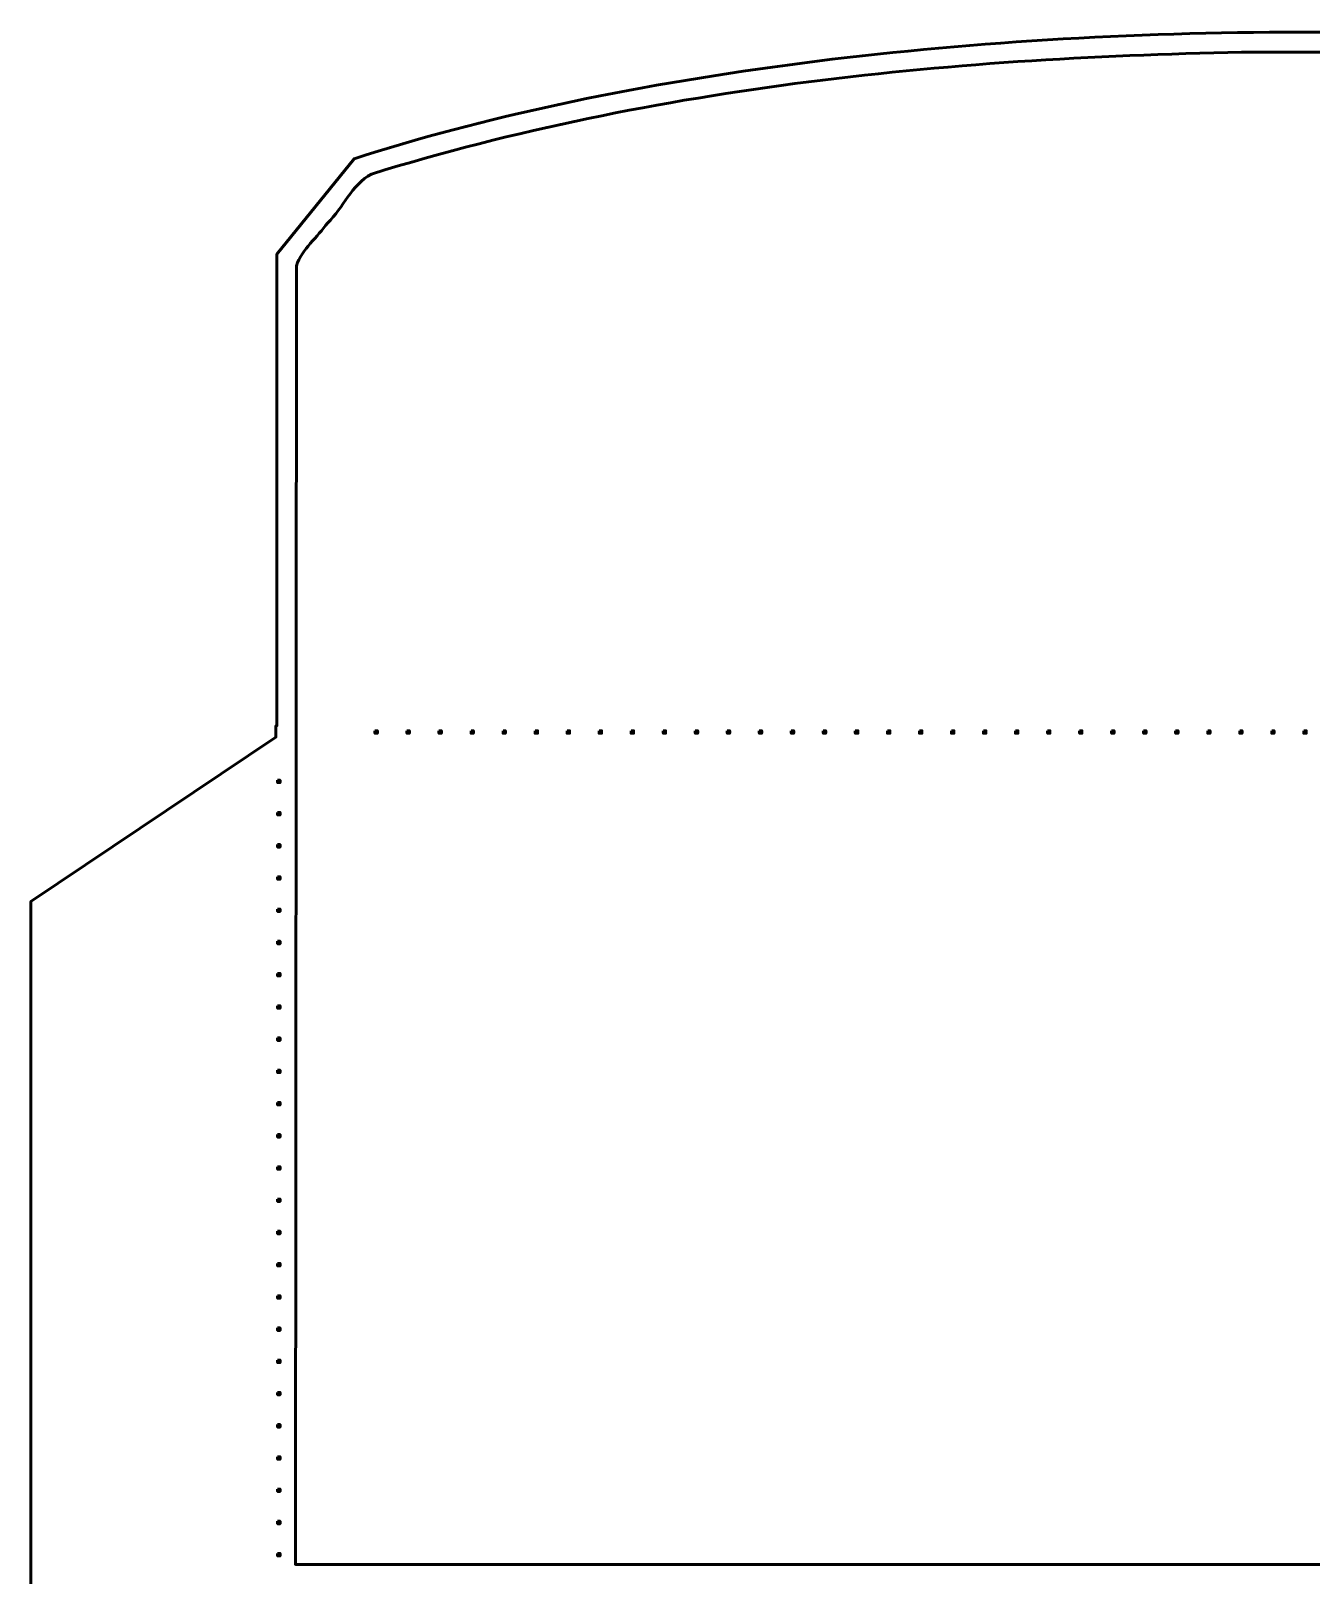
# Model space of a CAD drawing. Header units: centimetres. Extents: x -13.8 to 13.8, y -13.2 to 13.2.
# Drawn here: x -13.78 to 0.04, y -3.45 to 13.22 of the extents above; entities that cross this region are included whole.
import ezdxf

# ---------------------------------------------------------------- set-up
doc = ezdxf.new("R2010")
doc.units = ezdxf.units.CM
doc.header["$MEASUREMENT"] = 0
doc.layers.add('Layer 1', color=7, linetype='Continuous')

msp = doc.modelspace()

# ---------------------------------------------------------------- linework, layer by layer
at = {"layer": 'Layer 1', "color": 214, "lineweight": 53}
for points, knots in [([(-0.24194, 13.20305), (-3.92021, 13.18929), (-7.54799, 12.72678), (-10.29445, 11.83631), (-10.29445, 11.83631), (-10.29445, 11.83631), (-11.12871, 10.80775), (-11.12871, 10.80775), (-11.12871, 10.80775), (-11.12871, 10.80775), (-11.12871, 5.71865), (-11.12871, 5.71865), (-11.12871, 5.71865), (-11.12871, 5.71865), (-11.13781, 5.71865), (-11.13781, 5.71865), (-11.13781, 5.71865), (-11.13781, 5.71865), (-11.13781, 5.59628), (-11.13781, 5.59628), (-11.13781, 5.59628), (-11.13781, 5.59628), (-13.78364, 3.82275), (-13.78364, 3.82275), (-13.78364, 3.82275), (-13.78364, 3.82275), (-13.78364, -3.57401), (-13.78364, -3.57401), (-13.78364, -3.57401), (-13.78364, -3.57401), (-11.13781, -4.79027), (-11.13781, -4.79027), (-11.13781, -4.79027), (-11.13781, -4.79027), (-11.13781, -4.89114), (-11.13781, -4.89114), (-11.13781, -4.89114), (-11.13781, -4.89114), (-11.12541, -4.89114), (-11.12541, -4.89114), (-11.12541, -4.89114), (-11.12541, -4.89114), (-11.12541, -4.97382), (-11.12541, -4.97382), (-11.12541, -4.97382), (-11.12541, -4.97382), (-11.12706, -4.97382), (-11.12706, -4.97382), (-11.12706, -4.97382), (-11.12706, -4.97382), (-11.12706, -13.20319), (-11.12706, -13.20319), (-11.12706, -13.20319), (-11.12706, -13.20319), (11.12688, -13.20319), (11.12688, -13.20319), (11.12688, -13.20319), (11.12688, -13.20319), (11.12688, -4.97382), (11.12688, -4.97382), (11.12688, -4.97382), (11.12688, -4.97382), (11.11117, -4.97382), (11.11117, -4.97382), (11.11117, -4.97382), (11.11117, -4.97382), (11.11117, -4.89114), (11.11117, -4.89114), (11.11117, -4.89114), (11.11117, -4.89114), (11.11365, -4.89114), (11.11365, -4.89114), (11.11365, -4.89114), (11.11365, -4.89114), (11.11365, -4.80102), (11.11365, -4.80102), (11.11365, -4.80102), (11.11365, -4.80102), (13.78346, -3.57401), (13.78346, -3.57401), (13.78346, -3.57401), (13.78346, -3.57401), (13.78346, 3.82275), (13.78346, 3.82275), (13.78346, 3.82275), (13.78346, 3.82275), (11.11365, 5.61199), (11.11365, 5.61199), (11.11365, 5.61199), (11.11365, 5.61199), (11.11365, 5.62935), (11.11365, 5.62935), (11.11365, 5.62935), (11.11365, 5.62935), (11.12936, 5.62935), (11.12936, 5.62935), (11.12936, 5.62935), (11.12936, 5.62935), (11.12936, 10.79286), (11.12936, 10.79286), (11.12936, 10.79286), (11.12936, 10.79286), (10.11154, 11.88096), (10.11154, 11.88096), (10.11154, 11.88096), (7.16497, 12.78256), (3.43634, 13.21682), (-0.24194, 13.20305)], [0, 0, 0, 0, 0.03571429, 0.03571429, 0.03571429, 0.03571429, 0.07142857, 0.07142857, 0.07142857, 0.07142857, 0.10714286, 0.10714286, 0.10714286, 0.10714286, 0.14285714, 0.14285714, 0.14285714, 0.14285714, 0.17857143, 0.17857143, 0.17857143, 0.17857143, 0.21428571, 0.21428571, 0.21428571, 0.21428571, 0.25, 0.25, 0.25, 0.25, 0.28571429, 0.28571429, 0.28571429, 0.28571429, 0.32142857, 0.32142857, 0.32142857, 0.32142857, 0.35714286, 0.35714286, 0.35714286, 0.35714286, 0.39285714, 0.39285714, 0.39285714, 0.39285714, 0.42857143, 0.42857143, 0.42857143, 0.42857143, 0.46428571, 0.46428571, 0.46428571, 0.46428571, 0.5, 0.5, 0.5, 0.5, 0.53571429, 0.53571429, 0.53571429, 0.53571429, 0.57142857, 0.57142857, 0.57142857, 0.57142857, 0.60714286, 0.60714286, 0.60714286, 0.60714286, 0.64285714, 0.64285714, 0.64285714, 0.64285714, 0.67857143, 0.67857143, 0.67857143, 0.67857143, 0.71428571, 0.71428571, 0.71428571, 0.71428571, 0.75, 0.75, 0.75, 0.75, 0.78571429, 0.78571429, 0.78571429, 0.78571429, 0.82142857, 0.82142857, 0.82142857, 0.82142857, 0.85714286, 0.85714286, 0.85714286, 0.85714286, 0.89285714, 0.89285714, 0.89285714, 0.89285714, 0.92857143, 0.92857143, 0.92857143, 0.92857143, 1, 1, 1, 1]), ([(-10.07038, 5.66325), (-10.07038, 5.66325), (-10.04309, 5.66325), (-10.04309, 5.66325), (-10.04309, 5.66325), (-10.04309, 5.66325), (-10.04309, 5.6368), (-10.04309, 5.6368), (-10.04309, 5.6368), (-10.04309, 5.6368), (-10.07038, 5.6368), (-10.07038, 5.6368), (-10.07038, 5.6368), (-10.07038, 5.6368), (-10.07038, 5.66325), (-10.07038, 5.66325)], [0, 0, 0, 0, 0.2, 0.2, 0.2, 0.2, 0.4, 0.4, 0.4, 0.4, 0.6, 0.6, 0.6, 0.6, 1, 1, 1, 1]), ([(-9.72477, 5.66325), (-9.72477, 5.66325), (-9.69748, 5.66325), (-9.69748, 5.66325), (-9.69748, 5.66325), (-9.69748, 5.66325), (-9.69748, 5.6368), (-9.69748, 5.6368), (-9.69748, 5.6368), (-9.69748, 5.6368), (-9.72477, 5.6368), (-9.72477, 5.6368), (-9.72477, 5.6368), (-9.72477, 5.6368), (-9.72477, 5.66325), (-9.72477, 5.66325)], [0, 0, 0, 0, 0.2, 0.2, 0.2, 0.2, 0.4, 0.4, 0.4, 0.4, 0.6, 0.6, 0.6, 0.6, 1, 1, 1, 1]), ([(-9.37833, 5.66325), (-9.37833, 5.66325), (-9.35187, 5.66325), (-9.35187, 5.66325), (-9.35187, 5.66325), (-9.35187, 5.66325), (-9.35187, 5.6368), (-9.35187, 5.6368), (-9.35187, 5.6368), (-9.35187, 5.6368), (-9.37833, 5.6368), (-9.37833, 5.6368), (-9.37833, 5.6368), (-9.37833, 5.6368), (-9.37833, 5.66325), (-9.37833, 5.66325)], [0, 0, 0, 0, 0.2, 0.2, 0.2, 0.2, 0.4, 0.4, 0.4, 0.4, 0.6, 0.6, 0.6, 0.6, 1, 1, 1, 1]), ([(-9.03272, 5.66325), (-9.03272, 5.66325), (-9.00626, 5.66325), (-9.00626, 5.66325), (-9.00626, 5.66325), (-9.00626, 5.66325), (-9.00626, 5.6368), (-9.00626, 5.6368), (-9.00626, 5.6368), (-9.00626, 5.6368), (-9.03272, 5.6368), (-9.03272, 5.6368), (-9.03272, 5.6368), (-9.03272, 5.6368), (-9.03272, 5.66325), (-9.03272, 5.66325)], [0, 0, 0, 0, 0.2, 0.2, 0.2, 0.2, 0.4, 0.4, 0.4, 0.4, 0.6, 0.6, 0.6, 0.6, 1, 1, 1, 1]), ([(-8.68711, 5.66325), (-8.68711, 5.66325), (-8.66065, 5.66325), (-8.66065, 5.66325), (-8.66065, 5.66325), (-8.66065, 5.66325), (-8.66065, 5.6368), (-8.66065, 5.6368), (-8.66065, 5.6368), (-8.66065, 5.6368), (-8.68711, 5.6368), (-8.68711, 5.6368), (-8.68711, 5.6368), (-8.68711, 5.6368), (-8.68711, 5.66325), (-8.68711, 5.66325)], [0, 0, 0, 0, 0.2, 0.2, 0.2, 0.2, 0.4, 0.4, 0.4, 0.4, 0.6, 0.6, 0.6, 0.6, 1, 1, 1, 1]), ([(-8.34149, 5.66325), (-8.34149, 5.66325), (-8.31504, 5.66325), (-8.31504, 5.66325), (-8.31504, 5.66325), (-8.31504, 5.66325), (-8.31504, 5.6368), (-8.31504, 5.6368), (-8.31504, 5.6368), (-8.31504, 5.6368), (-8.34149, 5.6368), (-8.34149, 5.6368), (-8.34149, 5.6368), (-8.34149, 5.6368), (-8.34149, 5.66325), (-8.34149, 5.66325)], [0, 0, 0, 0, 0.2, 0.2, 0.2, 0.2, 0.4, 0.4, 0.4, 0.4, 0.6, 0.6, 0.6, 0.6, 1, 1, 1, 1]), ([(-7.99588, 5.66325), (-7.99588, 5.66325), (-7.96942, 5.66325), (-7.96942, 5.66325), (-7.96942, 5.66325), (-7.96942, 5.66325), (-7.96942, 5.6368), (-7.96942, 5.6368), (-7.96942, 5.6368), (-7.96942, 5.6368), (-7.99588, 5.6368), (-7.99588, 5.6368), (-7.99588, 5.6368), (-7.99588, 5.6368), (-7.99588, 5.66325), (-7.99588, 5.66325)], [0, 0, 0, 0, 0.2, 0.2, 0.2, 0.2, 0.4, 0.4, 0.4, 0.4, 0.6, 0.6, 0.6, 0.6, 1, 1, 1, 1]), ([(-7.65027, 5.66325), (-7.65027, 5.66325), (-7.62381, 5.66325), (-7.62381, 5.66325), (-7.62381, 5.66325), (-7.62381, 5.66325), (-7.62381, 5.6368), (-7.62381, 5.6368), (-7.62381, 5.6368), (-7.62381, 5.6368), (-7.65027, 5.6368), (-7.65027, 5.6368), (-7.65027, 5.6368), (-7.65027, 5.6368), (-7.65027, 5.66325), (-7.65027, 5.66325)], [0, 0, 0, 0, 0.2, 0.2, 0.2, 0.2, 0.4, 0.4, 0.4, 0.4, 0.6, 0.6, 0.6, 0.6, 1, 1, 1, 1]), ([(-7.30466, 5.66325), (-7.30466, 5.66325), (-7.27737, 5.66325), (-7.27737, 5.66325), (-7.27737, 5.66325), (-7.27737, 5.66325), (-7.27737, 5.6368), (-7.27737, 5.6368), (-7.27737, 5.6368), (-7.27737, 5.6368), (-7.30466, 5.6368), (-7.30466, 5.6368), (-7.30466, 5.6368), (-7.30466, 5.6368), (-7.30466, 5.66325), (-7.30466, 5.66325)], [0, 0, 0, 0, 0.2, 0.2, 0.2, 0.2, 0.4, 0.4, 0.4, 0.4, 0.6, 0.6, 0.6, 0.6, 1, 1, 1, 1]), ([(-6.95822, 5.66325), (-6.95822, 5.66325), (-6.93176, 5.66325), (-6.93176, 5.66325), (-6.93176, 5.66325), (-6.93176, 5.66325), (-6.93176, 5.6368), (-6.93176, 5.6368), (-6.93176, 5.6368), (-6.93176, 5.6368), (-6.95822, 5.6368), (-6.95822, 5.6368), (-6.95822, 5.6368), (-6.95822, 5.6368), (-6.95822, 5.66325), (-6.95822, 5.66325)], [0, 0, 0, 0, 0.2, 0.2, 0.2, 0.2, 0.4, 0.4, 0.4, 0.4, 0.6, 0.6, 0.6, 0.6, 1, 1, 1, 1]), ([(-6.61261, 5.66325), (-6.61261, 5.66325), (-6.58615, 5.66325), (-6.58615, 5.66325), (-6.58615, 5.66325), (-6.58615, 5.66325), (-6.58615, 5.6368), (-6.58615, 5.6368), (-6.58615, 5.6368), (-6.58615, 5.6368), (-6.61261, 5.6368), (-6.61261, 5.6368), (-6.61261, 5.6368), (-6.61261, 5.6368), (-6.61261, 5.66325), (-6.61261, 5.66325)], [0, 0, 0, 0, 0.2, 0.2, 0.2, 0.2, 0.4, 0.4, 0.4, 0.4, 0.6, 0.6, 0.6, 0.6, 1, 1, 1, 1]), ([(-6.26699, 5.66325), (-6.26699, 5.66325), (-6.24054, 5.66325), (-6.24054, 5.66325), (-6.24054, 5.66325), (-6.24054, 5.66325), (-6.24054, 5.6368), (-6.24054, 5.6368), (-6.24054, 5.6368), (-6.24054, 5.6368), (-6.26699, 5.6368), (-6.26699, 5.6368), (-6.26699, 5.6368), (-6.26699, 5.6368), (-6.26699, 5.66325), (-6.26699, 5.66325)], [0, 0, 0, 0, 0.2, 0.2, 0.2, 0.2, 0.4, 0.4, 0.4, 0.4, 0.6, 0.6, 0.6, 0.6, 1, 1, 1, 1]), ([(-5.92138, 5.66325), (-5.92138, 5.66325), (-5.89492, 5.66325), (-5.89492, 5.66325), (-5.89492, 5.66325), (-5.89492, 5.66325), (-5.89492, 5.6368), (-5.89492, 5.6368), (-5.89492, 5.6368), (-5.89492, 5.6368), (-5.92138, 5.6368), (-5.92138, 5.6368), (-5.92138, 5.6368), (-5.92138, 5.6368), (-5.92138, 5.66325), (-5.92138, 5.66325)], [0, 0, 0, 0, 0.2, 0.2, 0.2, 0.2, 0.4, 0.4, 0.4, 0.4, 0.6, 0.6, 0.6, 0.6, 1, 1, 1, 1]), ([(-5.57577, 5.66325), (-5.57577, 5.66325), (-5.54931, 5.66325), (-5.54931, 5.66325), (-5.54931, 5.66325), (-5.54931, 5.66325), (-5.54931, 5.6368), (-5.54931, 5.6368), (-5.54931, 5.6368), (-5.54931, 5.6368), (-5.57577, 5.6368), (-5.57577, 5.6368), (-5.57577, 5.6368), (-5.57577, 5.6368), (-5.57577, 5.66325), (-5.57577, 5.66325)], [0, 0, 0, 0, 0.2, 0.2, 0.2, 0.2, 0.4, 0.4, 0.4, 0.4, 0.6, 0.6, 0.6, 0.6, 1, 1, 1, 1]), ([(-5.23016, 5.66325), (-5.23016, 5.66325), (-5.2037, 5.66325), (-5.2037, 5.66325), (-5.2037, 5.66325), (-5.2037, 5.66325), (-5.2037, 5.6368), (-5.2037, 5.6368), (-5.2037, 5.6368), (-5.2037, 5.6368), (-5.23016, 5.6368), (-5.23016, 5.6368), (-5.23016, 5.6368), (-5.23016, 5.6368), (-5.23016, 5.66325), (-5.23016, 5.66325)], [0, 0, 0, 0, 0.2, 0.2, 0.2, 0.2, 0.4, 0.4, 0.4, 0.4, 0.6, 0.6, 0.6, 0.6, 1, 1, 1, 1]), ([(-4.88455, 5.66325), (-4.88455, 5.66325), (-4.85726, 5.66325), (-4.85726, 5.66325), (-4.85726, 5.66325), (-4.85726, 5.66325), (-4.85726, 5.6368), (-4.85726, 5.6368), (-4.85726, 5.6368), (-4.85726, 5.6368), (-4.88455, 5.6368), (-4.88455, 5.6368), (-4.88455, 5.6368), (-4.88455, 5.6368), (-4.88455, 5.66325), (-4.88455, 5.66325)], [0, 0, 0, 0, 0.2, 0.2, 0.2, 0.2, 0.4, 0.4, 0.4, 0.4, 0.6, 0.6, 0.6, 0.6, 1, 1, 1, 1]), ([(-4.53893, 5.66325), (-4.53893, 5.66325), (-4.51165, 5.66325), (-4.51165, 5.66325), (-4.51165, 5.66325), (-4.51165, 5.66325), (-4.51165, 5.6368), (-4.51165, 5.6368), (-4.51165, 5.6368), (-4.51165, 5.6368), (-4.53893, 5.6368), (-4.53893, 5.6368), (-4.53893, 5.6368), (-4.53893, 5.6368), (-4.53893, 5.66325), (-4.53893, 5.66325)], [0, 0, 0, 0, 0.2, 0.2, 0.2, 0.2, 0.4, 0.4, 0.4, 0.4, 0.6, 0.6, 0.6, 0.6, 1, 1, 1, 1]), ([(-4.1925, 5.66325), (-4.1925, 5.66325), (-4.16604, 5.66325), (-4.16604, 5.66325), (-4.16604, 5.66325), (-4.16604, 5.66325), (-4.16604, 5.6368), (-4.16604, 5.6368), (-4.16604, 5.6368), (-4.16604, 5.6368), (-4.1925, 5.6368), (-4.1925, 5.6368), (-4.1925, 5.6368), (-4.1925, 5.6368), (-4.1925, 5.66325), (-4.1925, 5.66325)], [0, 0, 0, 0, 0.2, 0.2, 0.2, 0.2, 0.4, 0.4, 0.4, 0.4, 0.6, 0.6, 0.6, 0.6, 1, 1, 1, 1]), ([(-3.84688, 5.66325), (-3.84688, 5.66325), (-3.82043, 5.66325), (-3.82043, 5.66325), (-3.82043, 5.66325), (-3.82043, 5.66325), (-3.82043, 5.6368), (-3.82043, 5.6368), (-3.82043, 5.6368), (-3.82043, 5.6368), (-3.84688, 5.6368), (-3.84688, 5.6368), (-3.84688, 5.6368), (-3.84688, 5.6368), (-3.84688, 5.66325), (-3.84688, 5.66325)], [0, 0, 0, 0, 0.2, 0.2, 0.2, 0.2, 0.4, 0.4, 0.4, 0.4, 0.6, 0.6, 0.6, 0.6, 1, 1, 1, 1]), ([(-3.50127, 5.66325), (-3.50127, 5.66325), (-3.47481, 5.66325), (-3.47481, 5.66325), (-3.47481, 5.66325), (-3.47481, 5.66325), (-3.47481, 5.6368), (-3.47481, 5.6368), (-3.47481, 5.6368), (-3.47481, 5.6368), (-3.50127, 5.6368), (-3.50127, 5.6368), (-3.50127, 5.6368), (-3.50127, 5.6368), (-3.50127, 5.66325), (-3.50127, 5.66325)], [0, 0, 0, 0, 0.2, 0.2, 0.2, 0.2, 0.4, 0.4, 0.4, 0.4, 0.6, 0.6, 0.6, 0.6, 1, 1, 1, 1]), ([(-3.15566, 5.66325), (-3.15566, 5.66325), (-3.1292, 5.66325), (-3.1292, 5.66325), (-3.1292, 5.66325), (-3.1292, 5.66325), (-3.1292, 5.6368), (-3.1292, 5.6368), (-3.1292, 5.6368), (-3.1292, 5.6368), (-3.15566, 5.6368), (-3.15566, 5.6368), (-3.15566, 5.6368), (-3.15566, 5.6368), (-3.15566, 5.66325), (-3.15566, 5.66325)], [0, 0, 0, 0, 0.2, 0.2, 0.2, 0.2, 0.4, 0.4, 0.4, 0.4, 0.6, 0.6, 0.6, 0.6, 1, 1, 1, 1]), ([(-2.81005, 5.66325), (-2.81005, 5.66325), (-2.78359, 5.66325), (-2.78359, 5.66325), (-2.78359, 5.66325), (-2.78359, 5.66325), (-2.78359, 5.6368), (-2.78359, 5.6368), (-2.78359, 5.6368), (-2.78359, 5.6368), (-2.81005, 5.6368), (-2.81005, 5.6368), (-2.81005, 5.6368), (-2.81005, 5.6368), (-2.81005, 5.66325), (-2.81005, 5.66325)], [0, 0, 0, 0, 0.2, 0.2, 0.2, 0.2, 0.4, 0.4, 0.4, 0.4, 0.6, 0.6, 0.6, 0.6, 1, 1, 1, 1]), ([(-2.46444, 5.66325), (-2.46444, 5.66325), (-2.43798, 5.66325), (-2.43798, 5.66325), (-2.43798, 5.66325), (-2.43798, 5.66325), (-2.43798, 5.6368), (-2.43798, 5.6368), (-2.43798, 5.6368), (-2.43798, 5.6368), (-2.46444, 5.6368), (-2.46444, 5.6368), (-2.46444, 5.6368), (-2.46444, 5.6368), (-2.46444, 5.66325), (-2.46444, 5.66325)], [0, 0, 0, 0, 0.2, 0.2, 0.2, 0.2, 0.4, 0.4, 0.4, 0.4, 0.6, 0.6, 0.6, 0.6, 1, 1, 1, 1]), ([(-2.11882, 5.66325), (-2.11882, 5.66325), (-2.09154, 5.66325), (-2.09154, 5.66325), (-2.09154, 5.66325), (-2.09154, 5.66325), (-2.09154, 5.6368), (-2.09154, 5.6368), (-2.09154, 5.6368), (-2.09154, 5.6368), (-2.11882, 5.6368), (-2.11882, 5.6368), (-2.11882, 5.6368), (-2.11882, 5.6368), (-2.11882, 5.66325), (-2.11882, 5.66325)], [0, 0, 0, 0, 0.2, 0.2, 0.2, 0.2, 0.4, 0.4, 0.4, 0.4, 0.6, 0.6, 0.6, 0.6, 1, 1, 1, 1]), ([(-1.77239, 5.66325), (-1.77239, 5.66325), (-1.74593, 5.66325), (-1.74593, 5.66325), (-1.74593, 5.66325), (-1.74593, 5.66325), (-1.74593, 5.6368), (-1.74593, 5.6368), (-1.74593, 5.6368), (-1.74593, 5.6368), (-1.77239, 5.6368), (-1.77239, 5.6368), (-1.77239, 5.6368), (-1.77239, 5.6368), (-1.77239, 5.66325), (-1.77239, 5.66325)], [0, 0, 0, 0, 0.2, 0.2, 0.2, 0.2, 0.4, 0.4, 0.4, 0.4, 0.6, 0.6, 0.6, 0.6, 1, 1, 1, 1]), ([(-1.42677, 5.66325), (-1.42677, 5.66325), (-1.40032, 5.66325), (-1.40032, 5.66325), (-1.40032, 5.66325), (-1.40032, 5.66325), (-1.40032, 5.6368), (-1.40032, 5.6368), (-1.40032, 5.6368), (-1.40032, 5.6368), (-1.42677, 5.6368), (-1.42677, 5.6368), (-1.42677, 5.6368), (-1.42677, 5.6368), (-1.42677, 5.66325), (-1.42677, 5.66325)], [0, 0, 0, 0, 0.2, 0.2, 0.2, 0.2, 0.4, 0.4, 0.4, 0.4, 0.6, 0.6, 0.6, 0.6, 1, 1, 1, 1]), ([(-1.08116, 5.66325), (-1.08116, 5.66325), (-1.0547, 5.66325), (-1.0547, 5.66325), (-1.0547, 5.66325), (-1.0547, 5.66325), (-1.0547, 5.6368), (-1.0547, 5.6368), (-1.0547, 5.6368), (-1.0547, 5.6368), (-1.08116, 5.6368), (-1.08116, 5.6368), (-1.08116, 5.6368), (-1.08116, 5.6368), (-1.08116, 5.66325), (-1.08116, 5.66325)], [0, 0, 0, 0, 0.2, 0.2, 0.2, 0.2, 0.4, 0.4, 0.4, 0.4, 0.6, 0.6, 0.6, 0.6, 1, 1, 1, 1]), ([(-0.73555, 5.66325), (-0.73555, 5.66325), (-0.70909, 5.66325), (-0.70909, 5.66325), (-0.70909, 5.66325), (-0.70909, 5.66325), (-0.70909, 5.6368), (-0.70909, 5.6368), (-0.70909, 5.6368), (-0.70909, 5.6368), (-0.73555, 5.6368), (-0.73555, 5.6368), (-0.73555, 5.6368), (-0.73555, 5.6368), (-0.73555, 5.66325), (-0.73555, 5.66325)], [0, 0, 0, 0, 0.2, 0.2, 0.2, 0.2, 0.4, 0.4, 0.4, 0.4, 0.6, 0.6, 0.6, 0.6, 1, 1, 1, 1]), ([(-0.38994, 5.66325), (-0.38994, 5.66325), (-0.36348, 5.66325), (-0.36348, 5.66325), (-0.36348, 5.66325), (-0.36348, 5.66325), (-0.36348, 5.6368), (-0.36348, 5.6368), (-0.36348, 5.6368), (-0.36348, 5.6368), (-0.38994, 5.6368), (-0.38994, 5.6368), (-0.38994, 5.6368), (-0.38994, 5.6368), (-0.38994, 5.66325), (-0.38994, 5.66325)], [0, 0, 0, 0, 0.2, 0.2, 0.2, 0.2, 0.4, 0.4, 0.4, 0.4, 0.6, 0.6, 0.6, 0.6, 1, 1, 1, 1]), ([(-0.04433, 5.66325), (-0.04433, 5.66325), (-0.01787, 5.66325), (-0.01787, 5.66325), (-0.01787, 5.66325), (-0.01787, 5.66325), (-0.01787, 5.6368), (-0.01787, 5.6368), (-0.01787, 5.6368), (-0.01787, 5.6368), (-0.04433, 5.6368), (-0.04433, 5.6368), (-0.04433, 5.6368), (-0.04433, 5.6368), (-0.04433, 5.66325), (-0.04433, 5.66325)], [0, 0, 0, 0, 0.2, 0.2, 0.2, 0.2, 0.4, 0.4, 0.4, 0.4, 0.6, 0.6, 0.6, 0.6, 1, 1, 1, 1]), ([(-11.12045, 5.13078), (-11.12045, 5.13078), (-11.09399, 5.13078), (-11.09399, 5.13078), (-11.09399, 5.13078), (-11.09399, 5.13078), (-11.09399, 5.10432), (-11.09399, 5.10432), (-11.09399, 5.10432), (-11.09399, 5.10432), (-11.12045, 5.10432), (-11.12045, 5.10432), (-11.12045, 5.10432), (-11.12045, 5.10432), (-11.12045, 5.13078), (-11.12045, 5.13078)], [0, 0, 0, 0, 0.2, 0.2, 0.2, 0.2, 0.4, 0.4, 0.4, 0.4, 0.6, 0.6, 0.6, 0.6, 1, 1, 1, 1]), ([(-11.12045, 4.78351), (-11.12045, 4.78351), (-11.09399, 4.78351), (-11.09399, 4.78351), (-11.09399, 4.78351), (-11.09399, 4.78351), (-11.09399, 4.75623), (-11.09399, 4.75623), (-11.09399, 4.75623), (-11.09399, 4.75623), (-11.12045, 4.75623), (-11.12045, 4.75623), (-11.12045, 4.75623), (-11.12045, 4.75623), (-11.12045, 4.78351), (-11.12045, 4.78351)], [0, 0, 0, 0, 0.2, 0.2, 0.2, 0.2, 0.4, 0.4, 0.4, 0.4, 0.6, 0.6, 0.6, 0.6, 1, 1, 1, 1]), ([(-11.12045, 4.43542), (-11.12045, 4.43542), (-11.09399, 4.43542), (-11.09399, 4.43542), (-11.09399, 4.43542), (-11.09399, 4.43542), (-11.09399, 4.40896), (-11.09399, 4.40896), (-11.09399, 4.40896), (-11.09399, 4.40896), (-11.12045, 4.40896), (-11.12045, 4.40896), (-11.12045, 4.40896), (-11.12045, 4.40896), (-11.12045, 4.43542), (-11.12045, 4.43542)], [0, 0, 0, 0, 0.2, 0.2, 0.2, 0.2, 0.4, 0.4, 0.4, 0.4, 0.6, 0.6, 0.6, 0.6, 1, 1, 1, 1]), ([(-11.12045, 4.08816), (-11.12045, 4.08816), (-11.09399, 4.08816), (-11.09399, 4.08816), (-11.09399, 4.08816), (-11.09399, 4.08816), (-11.09399, 4.06087), (-11.09399, 4.06087), (-11.09399, 4.06087), (-11.09399, 4.06087), (-11.12045, 4.06087), (-11.12045, 4.06087), (-11.12045, 4.06087), (-11.12045, 4.06087), (-11.12045, 4.08816), (-11.12045, 4.08816)], [0, 0, 0, 0, 0.2, 0.2, 0.2, 0.2, 0.4, 0.4, 0.4, 0.4, 0.6, 0.6, 0.6, 0.6, 1, 1, 1, 1]), ([(-11.12045, 3.74006), (-11.12045, 3.74006), (-11.09399, 3.74006), (-11.09399, 3.74006), (-11.09399, 3.74006), (-11.09399, 3.74006), (-11.09399, 3.71361), (-11.09399, 3.71361), (-11.09399, 3.71361), (-11.09399, 3.71361), (-11.12045, 3.71361), (-11.12045, 3.71361), (-11.12045, 3.71361), (-11.12045, 3.71361), (-11.12045, 3.74006), (-11.12045, 3.74006)], [0, 0, 0, 0, 0.2, 0.2, 0.2, 0.2, 0.4, 0.4, 0.4, 0.4, 0.6, 0.6, 0.6, 0.6, 1, 1, 1, 1]), ([(-11.12045, 3.39197), (-11.12045, 3.39197), (-11.09399, 3.39197), (-11.09399, 3.39197), (-11.09399, 3.39197), (-11.09399, 3.39197), (-11.09399, 3.36551), (-11.09399, 3.36551), (-11.09399, 3.36551), (-11.09399, 3.36551), (-11.12045, 3.36551), (-11.12045, 3.36551), (-11.12045, 3.36551), (-11.12045, 3.36551), (-11.12045, 3.39197), (-11.12045, 3.39197)], [0, 0, 0, 0, 0.2, 0.2, 0.2, 0.2, 0.4, 0.4, 0.4, 0.4, 0.6, 0.6, 0.6, 0.6, 1, 1, 1, 1]), ([(-11.12045, 3.04471), (-11.12045, 3.04471), (-11.09399, 3.04471), (-11.09399, 3.04471), (-11.09399, 3.04471), (-11.09399, 3.04471), (-11.09399, 3.01825), (-11.09399, 3.01825), (-11.09399, 3.01825), (-11.09399, 3.01825), (-11.12045, 3.01825), (-11.12045, 3.01825), (-11.12045, 3.01825), (-11.12045, 3.01825), (-11.12045, 3.04471), (-11.12045, 3.04471)], [0, 0, 0, 0, 0.2, 0.2, 0.2, 0.2, 0.4, 0.4, 0.4, 0.4, 0.6, 0.6, 0.6, 0.6, 1, 1, 1, 1]), ([(-11.12045, 2.69661), (-11.12045, 2.69661), (-11.09399, 2.69661), (-11.09399, 2.69661), (-11.09399, 2.69661), (-11.09399, 2.69661), (-11.09399, 2.67016), (-11.09399, 2.67016), (-11.09399, 2.67016), (-11.09399, 2.67016), (-11.12045, 2.67016), (-11.12045, 2.67016), (-11.12045, 2.67016), (-11.12045, 2.67016), (-11.12045, 2.69661), (-11.12045, 2.69661)], [0, 0, 0, 0, 0.2, 0.2, 0.2, 0.2, 0.4, 0.4, 0.4, 0.4, 0.6, 0.6, 0.6, 0.6, 1, 1, 1, 1]), ([(-11.12045, 2.34935), (-11.12045, 2.34935), (-11.09399, 2.34935), (-11.09399, 2.34935), (-11.09399, 2.34935), (-11.09399, 2.34935), (-11.09399, 2.32206), (-11.09399, 2.32206), (-11.09399, 2.32206), (-11.09399, 2.32206), (-11.12045, 2.32206), (-11.12045, 2.32206), (-11.12045, 2.32206), (-11.12045, 2.32206), (-11.12045, 2.34935), (-11.12045, 2.34935)], [0, 0, 0, 0, 0.2, 0.2, 0.2, 0.2, 0.4, 0.4, 0.4, 0.4, 0.6, 0.6, 0.6, 0.6, 1, 1, 1, 1]), ([(-11.12045, 2.00126), (-11.12045, 2.00126), (-11.09399, 2.00126), (-11.09399, 2.00126), (-11.09399, 2.00126), (-11.09399, 2.00126), (-11.09399, 1.9748), (-11.09399, 1.9748), (-11.09399, 1.9748), (-11.09399, 1.9748), (-11.12045, 1.9748), (-11.12045, 1.9748), (-11.12045, 1.9748), (-11.12045, 1.9748), (-11.12045, 2.00126), (-11.12045, 2.00126)], [0, 0, 0, 0, 0.2, 0.2, 0.2, 0.2, 0.4, 0.4, 0.4, 0.4, 0.6, 0.6, 0.6, 0.6, 1, 1, 1, 1]), ([(-11.12045, 1.65399), (-11.12045, 1.65399), (-11.09399, 1.65399), (-11.09399, 1.65399), (-11.09399, 1.65399), (-11.09399, 1.65399), (-11.09399, 1.6267), (-11.09399, 1.6267), (-11.09399, 1.6267), (-11.09399, 1.6267), (-11.12045, 1.6267), (-11.12045, 1.6267), (-11.12045, 1.6267), (-11.12045, 1.6267), (-11.12045, 1.65399), (-11.12045, 1.65399)], [0, 0, 0, 0, 0.2, 0.2, 0.2, 0.2, 0.4, 0.4, 0.4, 0.4, 0.6, 0.6, 0.6, 0.6, 1, 1, 1, 1]), ([(-11.12045, 1.3059), (-11.12045, 1.3059), (-11.09399, 1.3059), (-11.09399, 1.3059), (-11.09399, 1.3059), (-11.09399, 1.3059), (-11.09399, 1.27944), (-11.09399, 1.27944), (-11.09399, 1.27944), (-11.09399, 1.27944), (-11.12045, 1.27944), (-11.12045, 1.27944), (-11.12045, 1.27944), (-11.12045, 1.27944), (-11.12045, 1.3059), (-11.12045, 1.3059)], [0, 0, 0, 0, 0.2, 0.2, 0.2, 0.2, 0.4, 0.4, 0.4, 0.4, 0.6, 0.6, 0.6, 0.6, 1, 1, 1, 1]), ([(-11.12045, 0.95863), (-11.12045, 0.95863), (-11.09399, 0.95863), (-11.09399, 0.95863), (-11.09399, 0.95863), (-11.09399, 0.95863), (-11.09399, 0.93135), (-11.09399, 0.93135), (-11.09399, 0.93135), (-11.09399, 0.93135), (-11.12045, 0.93135), (-11.12045, 0.93135), (-11.12045, 0.93135), (-11.12045, 0.93135), (-11.12045, 0.95863), (-11.12045, 0.95863)], [0, 0, 0, 0, 0.2, 0.2, 0.2, 0.2, 0.4, 0.4, 0.4, 0.4, 0.6, 0.6, 0.6, 0.6, 1, 1, 1, 1]), ([(-11.12045, 0.61054), (-11.12045, 0.61054), (-11.09399, 0.61054), (-11.09399, 0.61054), (-11.09399, 0.61054), (-11.09399, 0.61054), (-11.09399, 0.58408), (-11.09399, 0.58408), (-11.09399, 0.58408), (-11.09399, 0.58408), (-11.12045, 0.58408), (-11.12045, 0.58408), (-11.12045, 0.58408), (-11.12045, 0.58408), (-11.12045, 0.61054), (-11.12045, 0.61054)], [0, 0, 0, 0, 0.2, 0.2, 0.2, 0.2, 0.4, 0.4, 0.4, 0.4, 0.6, 0.6, 0.6, 0.6, 1, 1, 1, 1]), ([(-11.12045, 0.26327), (-11.12045, 0.26327), (-11.09399, 0.26327), (-11.09399, 0.26327), (-11.09399, 0.26327), (-11.09399, 0.26327), (-11.09399, 0.23599), (-11.09399, 0.23599), (-11.09399, 0.23599), (-11.09399, 0.23599), (-11.12045, 0.23599), (-11.12045, 0.23599), (-11.12045, 0.23599), (-11.12045, 0.23599), (-11.12045, 0.26327), (-11.12045, 0.26327)], [0, 0, 0, 0, 0.2, 0.2, 0.2, 0.2, 0.4, 0.4, 0.4, 0.4, 0.6, 0.6, 0.6, 0.6, 1, 1, 1, 1]), ([(-11.12045, -0.08482), (-11.12045, -0.08482), (-11.09399, -0.08482), (-11.09399, -0.08482), (-11.09399, -0.08482), (-11.09399, -0.08482), (-11.09399, -0.11128), (-11.09399, -0.11128), (-11.09399, -0.11128), (-11.09399, -0.11128), (-11.12045, -0.11128), (-11.12045, -0.11128), (-11.12045, -0.11128), (-11.12045, -0.11128), (-11.12045, -0.08482), (-11.12045, -0.08482)], [0, 0, 0, 0, 0.2, 0.2, 0.2, 0.2, 0.4, 0.4, 0.4, 0.4, 0.6, 0.6, 0.6, 0.6, 1, 1, 1, 1]), ([(-11.12045, -0.43291), (-11.12045, -0.43291), (-11.09399, -0.43291), (-11.09399, -0.43291), (-11.09399, -0.43291), (-11.09399, -0.43291), (-11.09399, -0.45937), (-11.09399, -0.45937), (-11.09399, -0.45937), (-11.09399, -0.45937), (-11.12045, -0.45937), (-11.12045, -0.45937), (-11.12045, -0.45937), (-11.12045, -0.45937), (-11.12045, -0.43291), (-11.12045, -0.43291)], [0, 0, 0, 0, 0.2, 0.2, 0.2, 0.2, 0.4, 0.4, 0.4, 0.4, 0.6, 0.6, 0.6, 0.6, 1, 1, 1, 1]), ([(-11.12045, -0.78018), (-11.12045, -0.78018), (-11.09399, -0.78018), (-11.09399, -0.78018), (-11.09399, -0.78018), (-11.09399, -0.78018), (-11.09399, -0.80664), (-11.09399, -0.80664), (-11.09399, -0.80664), (-11.09399, -0.80664), (-11.12045, -0.80664), (-11.12045, -0.80664), (-11.12045, -0.80664), (-11.12045, -0.80664), (-11.12045, -0.78018), (-11.12045, -0.78018)], [0, 0, 0, 0, 0.2, 0.2, 0.2, 0.2, 0.4, 0.4, 0.4, 0.4, 0.6, 0.6, 0.6, 0.6, 1, 1, 1, 1]), ([(-11.12045, -1.12827), (-11.12045, -1.12827), (-11.09399, -1.12827), (-11.09399, -1.12827), (-11.09399, -1.12827), (-11.09399, -1.12827), (-11.09399, -1.15473), (-11.09399, -1.15473), (-11.09399, -1.15473), (-11.09399, -1.15473), (-11.12045, -1.15473), (-11.12045, -1.15473), (-11.12045, -1.15473), (-11.12045, -1.15473), (-11.12045, -1.12827), (-11.12045, -1.12827)], [0, 0, 0, 0, 0.2, 0.2, 0.2, 0.2, 0.4, 0.4, 0.4, 0.4, 0.6, 0.6, 0.6, 0.6, 1, 1, 1, 1]), ([(-11.12045, -1.47553), (-11.12045, -1.47553), (-11.09399, -1.47553), (-11.09399, -1.47553), (-11.09399, -1.47553), (-11.09399, -1.47553), (-11.09399, -1.50199), (-11.09399, -1.50199), (-11.09399, -1.50199), (-11.09399, -1.50199), (-11.12045, -1.50199), (-11.12045, -1.50199), (-11.12045, -1.50199), (-11.12045, -1.50199), (-11.12045, -1.47553), (-11.12045, -1.47553)], [0, 0, 0, 0, 0.2, 0.2, 0.2, 0.2, 0.4, 0.4, 0.4, 0.4, 0.6, 0.6, 0.6, 0.6, 1, 1, 1, 1]), ([(-11.12045, -1.82363), (-11.12045, -1.82363), (-11.09399, -1.82363), (-11.09399, -1.82363), (-11.09399, -1.82363), (-11.09399, -1.82363), (-11.09399, -1.85009), (-11.09399, -1.85009), (-11.09399, -1.85009), (-11.09399, -1.85009), (-11.12045, -1.85009), (-11.12045, -1.85009), (-11.12045, -1.85009), (-11.12045, -1.85009), (-11.12045, -1.82363), (-11.12045, -1.82363)], [0, 0, 0, 0, 0.2, 0.2, 0.2, 0.2, 0.4, 0.4, 0.4, 0.4, 0.6, 0.6, 0.6, 0.6, 1, 1, 1, 1]), ([(-11.12045, -2.17089), (-11.12045, -2.17089), (-11.09399, -2.17089), (-11.09399, -2.17089), (-11.09399, -2.17089), (-11.09399, -2.17089), (-11.09399, -2.19818), (-11.09399, -2.19818), (-11.09399, -2.19818), (-11.09399, -2.19818), (-11.12045, -2.19818), (-11.12045, -2.19818), (-11.12045, -2.19818), (-11.12045, -2.19818), (-11.12045, -2.17089), (-11.12045, -2.17089)], [0, 0, 0, 0, 0.2, 0.2, 0.2, 0.2, 0.4, 0.4, 0.4, 0.4, 0.6, 0.6, 0.6, 0.6, 1, 1, 1, 1]), ([(-11.12045, -2.51899), (-11.12045, -2.51899), (-11.09399, -2.51899), (-11.09399, -2.51899), (-11.09399, -2.51899), (-11.09399, -2.51899), (-11.09399, -2.54544), (-11.09399, -2.54544), (-11.09399, -2.54544), (-11.09399, -2.54544), (-11.12045, -2.54544), (-11.12045, -2.54544), (-11.12045, -2.54544), (-11.12045, -2.54544), (-11.12045, -2.51899), (-11.12045, -2.51899)], [0, 0, 0, 0, 0.2, 0.2, 0.2, 0.2, 0.4, 0.4, 0.4, 0.4, 0.6, 0.6, 0.6, 0.6, 1, 1, 1, 1]), ([(-11.12045, -2.86625), (-11.12045, -2.86625), (-11.09399, -2.86625), (-11.09399, -2.86625), (-11.09399, -2.86625), (-11.09399, -2.86625), (-11.09399, -2.89354), (-11.09399, -2.89354), (-11.09399, -2.89354), (-11.09399, -2.89354), (-11.12045, -2.89354), (-11.12045, -2.89354), (-11.12045, -2.89354), (-11.12045, -2.89354), (-11.12045, -2.86625), (-11.12045, -2.86625)], [0, 0, 0, 0, 0.2, 0.2, 0.2, 0.2, 0.4, 0.4, 0.4, 0.4, 0.6, 0.6, 0.6, 0.6, 1, 1, 1, 1]), ([(-11.12045, -3.21434), (-11.12045, -3.21434), (-11.09399, -3.21434), (-11.09399, -3.21434), (-11.09399, -3.21434), (-11.09399, -3.21434), (-11.09399, -3.2408), (-11.09399, -3.2408), (-11.09399, -3.2408), (-11.09399, -3.2408), (-11.12045, -3.2408), (-11.12045, -3.2408), (-11.12045, -3.2408), (-11.12045, -3.2408), (-11.12045, -3.21434), (-11.12045, -3.21434)], [0, 0, 0, 0, 0.2, 0.2, 0.2, 0.2, 0.4, 0.4, 0.4, 0.4, 0.6, 0.6, 0.6, 0.6, 1, 1, 1, 1])]:
    msp.add_open_spline(points, degree=3, knots=knots, dxfattribs=at)
at = {"layer": 'Layer 1', "color": 253, "lineweight": 53}
for points, knots in [([(-0.23284, 12.98891), (-0.34311, 12.98893), (-0.45337, 12.98869), (-0.56357, 12.98808), (-0.56357, 12.98808), (-3.78069, 12.9377), (-7.02575, 12.62162), (-10.10759, 11.67178), (-10.10759, 11.67178), (-10.32274, 11.55763), (-10.41036, 11.30777), (-10.58053, 11.14344), (-10.58053, 11.14344), (-10.69029, 10.99092), (-10.85731, 10.8619), (-10.91705, 10.6829), (-10.91705, 10.6829), (-10.91705, 10.6829), (-10.92862, -3.33175), (-10.92862, -3.33175), (-10.92862, -3.33175), (-10.92862, -3.33175), (10.89702, -3.33423), (10.89702, -3.33423), (10.89702, -3.33423), (10.89702, -3.33423), (10.91769, 10.70687), (10.91769, 10.70687), (10.91769, 10.70687), (10.57967, 11.03779), (10.29861, 11.43982), (9.91972, 11.71725), (9.91972, 11.71725), (6.63152, 12.67558), (3.18541, 12.98822), (-0.23284, 12.98891)], [0, 0, 0, 0, 0.1, 0.1, 0.1, 0.1, 0.2, 0.2, 0.2, 0.2, 0.3, 0.3, 0.3, 0.3, 0.4, 0.4, 0.4, 0.4, 0.5, 0.5, 0.5, 0.5, 0.6, 0.6, 0.6, 0.6, 0.7, 0.7, 0.7, 0.7, 0.8, 0.8, 0.8, 0.8, 1, 1, 1, 1]), ([(-10.07038, 5.66325), (-10.07038, 5.66325), (-10.04309, 5.66325), (-10.04309, 5.66325), (-10.04309, 5.66325), (-10.04309, 5.66325), (-10.04309, 5.6368), (-10.04309, 5.6368), (-10.04309, 5.6368), (-10.04309, 5.6368), (-10.07038, 5.6368), (-10.07038, 5.6368), (-10.07038, 5.6368), (-10.07038, 5.6368), (-10.07038, 5.66325), (-10.07038, 5.66325)], [0, 0, 0, 0, 0.2, 0.2, 0.2, 0.2, 0.4, 0.4, 0.4, 0.4, 0.6, 0.6, 0.6, 0.6, 1, 1, 1, 1]), ([(-9.72477, 5.66325), (-9.72477, 5.66325), (-9.69748, 5.66325), (-9.69748, 5.66325), (-9.69748, 5.66325), (-9.69748, 5.66325), (-9.69748, 5.6368), (-9.69748, 5.6368), (-9.69748, 5.6368), (-9.69748, 5.6368), (-9.72477, 5.6368), (-9.72477, 5.6368), (-9.72477, 5.6368), (-9.72477, 5.6368), (-9.72477, 5.66325), (-9.72477, 5.66325)], [0, 0, 0, 0, 0.2, 0.2, 0.2, 0.2, 0.4, 0.4, 0.4, 0.4, 0.6, 0.6, 0.6, 0.6, 1, 1, 1, 1]), ([(-9.37833, 5.66325), (-9.37833, 5.66325), (-9.35187, 5.66325), (-9.35187, 5.66325), (-9.35187, 5.66325), (-9.35187, 5.66325), (-9.35187, 5.6368), (-9.35187, 5.6368), (-9.35187, 5.6368), (-9.35187, 5.6368), (-9.37833, 5.6368), (-9.37833, 5.6368), (-9.37833, 5.6368), (-9.37833, 5.6368), (-9.37833, 5.66325), (-9.37833, 5.66325)], [0, 0, 0, 0, 0.2, 0.2, 0.2, 0.2, 0.4, 0.4, 0.4, 0.4, 0.6, 0.6, 0.6, 0.6, 1, 1, 1, 1]), ([(-9.03272, 5.66325), (-9.03272, 5.66325), (-9.00626, 5.66325), (-9.00626, 5.66325), (-9.00626, 5.66325), (-9.00626, 5.66325), (-9.00626, 5.6368), (-9.00626, 5.6368), (-9.00626, 5.6368), (-9.00626, 5.6368), (-9.03272, 5.6368), (-9.03272, 5.6368), (-9.03272, 5.6368), (-9.03272, 5.6368), (-9.03272, 5.66325), (-9.03272, 5.66325)], [0, 0, 0, 0, 0.2, 0.2, 0.2, 0.2, 0.4, 0.4, 0.4, 0.4, 0.6, 0.6, 0.6, 0.6, 1, 1, 1, 1]), ([(-8.68711, 5.66325), (-8.68711, 5.66325), (-8.66065, 5.66325), (-8.66065, 5.66325), (-8.66065, 5.66325), (-8.66065, 5.66325), (-8.66065, 5.6368), (-8.66065, 5.6368), (-8.66065, 5.6368), (-8.66065, 5.6368), (-8.68711, 5.6368), (-8.68711, 5.6368), (-8.68711, 5.6368), (-8.68711, 5.6368), (-8.68711, 5.66325), (-8.68711, 5.66325)], [0, 0, 0, 0, 0.2, 0.2, 0.2, 0.2, 0.4, 0.4, 0.4, 0.4, 0.6, 0.6, 0.6, 0.6, 1, 1, 1, 1]), ([(-8.34149, 5.66325), (-8.34149, 5.66325), (-8.31504, 5.66325), (-8.31504, 5.66325), (-8.31504, 5.66325), (-8.31504, 5.66325), (-8.31504, 5.6368), (-8.31504, 5.6368), (-8.31504, 5.6368), (-8.31504, 5.6368), (-8.34149, 5.6368), (-8.34149, 5.6368), (-8.34149, 5.6368), (-8.34149, 5.6368), (-8.34149, 5.66325), (-8.34149, 5.66325)], [0, 0, 0, 0, 0.2, 0.2, 0.2, 0.2, 0.4, 0.4, 0.4, 0.4, 0.6, 0.6, 0.6, 0.6, 1, 1, 1, 1]), ([(-7.99588, 5.66325), (-7.99588, 5.66325), (-7.96942, 5.66325), (-7.96942, 5.66325), (-7.96942, 5.66325), (-7.96942, 5.66325), (-7.96942, 5.6368), (-7.96942, 5.6368), (-7.96942, 5.6368), (-7.96942, 5.6368), (-7.99588, 5.6368), (-7.99588, 5.6368), (-7.99588, 5.6368), (-7.99588, 5.6368), (-7.99588, 5.66325), (-7.99588, 5.66325)], [0, 0, 0, 0, 0.2, 0.2, 0.2, 0.2, 0.4, 0.4, 0.4, 0.4, 0.6, 0.6, 0.6, 0.6, 1, 1, 1, 1]), ([(-7.65027, 5.66325), (-7.65027, 5.66325), (-7.62381, 5.66325), (-7.62381, 5.66325), (-7.62381, 5.66325), (-7.62381, 5.66325), (-7.62381, 5.6368), (-7.62381, 5.6368), (-7.62381, 5.6368), (-7.62381, 5.6368), (-7.65027, 5.6368), (-7.65027, 5.6368), (-7.65027, 5.6368), (-7.65027, 5.6368), (-7.65027, 5.66325), (-7.65027, 5.66325)], [0, 0, 0, 0, 0.2, 0.2, 0.2, 0.2, 0.4, 0.4, 0.4, 0.4, 0.6, 0.6, 0.6, 0.6, 1, 1, 1, 1]), ([(-7.30466, 5.66325), (-7.30466, 5.66325), (-7.27737, 5.66325), (-7.27737, 5.66325), (-7.27737, 5.66325), (-7.27737, 5.66325), (-7.27737, 5.6368), (-7.27737, 5.6368), (-7.27737, 5.6368), (-7.27737, 5.6368), (-7.30466, 5.6368), (-7.30466, 5.6368), (-7.30466, 5.6368), (-7.30466, 5.6368), (-7.30466, 5.66325), (-7.30466, 5.66325)], [0, 0, 0, 0, 0.2, 0.2, 0.2, 0.2, 0.4, 0.4, 0.4, 0.4, 0.6, 0.6, 0.6, 0.6, 1, 1, 1, 1]), ([(-6.95822, 5.66325), (-6.95822, 5.66325), (-6.93176, 5.66325), (-6.93176, 5.66325), (-6.93176, 5.66325), (-6.93176, 5.66325), (-6.93176, 5.6368), (-6.93176, 5.6368), (-6.93176, 5.6368), (-6.93176, 5.6368), (-6.95822, 5.6368), (-6.95822, 5.6368), (-6.95822, 5.6368), (-6.95822, 5.6368), (-6.95822, 5.66325), (-6.95822, 5.66325)], [0, 0, 0, 0, 0.2, 0.2, 0.2, 0.2, 0.4, 0.4, 0.4, 0.4, 0.6, 0.6, 0.6, 0.6, 1, 1, 1, 1]), ([(-6.61261, 5.66325), (-6.61261, 5.66325), (-6.58615, 5.66325), (-6.58615, 5.66325), (-6.58615, 5.66325), (-6.58615, 5.66325), (-6.58615, 5.6368), (-6.58615, 5.6368), (-6.58615, 5.6368), (-6.58615, 5.6368), (-6.61261, 5.6368), (-6.61261, 5.6368), (-6.61261, 5.6368), (-6.61261, 5.6368), (-6.61261, 5.66325), (-6.61261, 5.66325)], [0, 0, 0, 0, 0.2, 0.2, 0.2, 0.2, 0.4, 0.4, 0.4, 0.4, 0.6, 0.6, 0.6, 0.6, 1, 1, 1, 1]), ([(-6.26699, 5.66325), (-6.26699, 5.66325), (-6.24054, 5.66325), (-6.24054, 5.66325), (-6.24054, 5.66325), (-6.24054, 5.66325), (-6.24054, 5.6368), (-6.24054, 5.6368), (-6.24054, 5.6368), (-6.24054, 5.6368), (-6.26699, 5.6368), (-6.26699, 5.6368), (-6.26699, 5.6368), (-6.26699, 5.6368), (-6.26699, 5.66325), (-6.26699, 5.66325)], [0, 0, 0, 0, 0.2, 0.2, 0.2, 0.2, 0.4, 0.4, 0.4, 0.4, 0.6, 0.6, 0.6, 0.6, 1, 1, 1, 1]), ([(-5.92138, 5.66325), (-5.92138, 5.66325), (-5.89492, 5.66325), (-5.89492, 5.66325), (-5.89492, 5.66325), (-5.89492, 5.66325), (-5.89492, 5.6368), (-5.89492, 5.6368), (-5.89492, 5.6368), (-5.89492, 5.6368), (-5.92138, 5.6368), (-5.92138, 5.6368), (-5.92138, 5.6368), (-5.92138, 5.6368), (-5.92138, 5.66325), (-5.92138, 5.66325)], [0, 0, 0, 0, 0.2, 0.2, 0.2, 0.2, 0.4, 0.4, 0.4, 0.4, 0.6, 0.6, 0.6, 0.6, 1, 1, 1, 1]), ([(-5.57577, 5.66325), (-5.57577, 5.66325), (-5.54931, 5.66325), (-5.54931, 5.66325), (-5.54931, 5.66325), (-5.54931, 5.66325), (-5.54931, 5.6368), (-5.54931, 5.6368), (-5.54931, 5.6368), (-5.54931, 5.6368), (-5.57577, 5.6368), (-5.57577, 5.6368), (-5.57577, 5.6368), (-5.57577, 5.6368), (-5.57577, 5.66325), (-5.57577, 5.66325)], [0, 0, 0, 0, 0.2, 0.2, 0.2, 0.2, 0.4, 0.4, 0.4, 0.4, 0.6, 0.6, 0.6, 0.6, 1, 1, 1, 1]), ([(-5.23016, 5.66325), (-5.23016, 5.66325), (-5.2037, 5.66325), (-5.2037, 5.66325), (-5.2037, 5.66325), (-5.2037, 5.66325), (-5.2037, 5.6368), (-5.2037, 5.6368), (-5.2037, 5.6368), (-5.2037, 5.6368), (-5.23016, 5.6368), (-5.23016, 5.6368), (-5.23016, 5.6368), (-5.23016, 5.6368), (-5.23016, 5.66325), (-5.23016, 5.66325)], [0, 0, 0, 0, 0.2, 0.2, 0.2, 0.2, 0.4, 0.4, 0.4, 0.4, 0.6, 0.6, 0.6, 0.6, 1, 1, 1, 1]), ([(-4.88455, 5.66325), (-4.88455, 5.66325), (-4.85726, 5.66325), (-4.85726, 5.66325), (-4.85726, 5.66325), (-4.85726, 5.66325), (-4.85726, 5.6368), (-4.85726, 5.6368), (-4.85726, 5.6368), (-4.85726, 5.6368), (-4.88455, 5.6368), (-4.88455, 5.6368), (-4.88455, 5.6368), (-4.88455, 5.6368), (-4.88455, 5.66325), (-4.88455, 5.66325)], [0, 0, 0, 0, 0.2, 0.2, 0.2, 0.2, 0.4, 0.4, 0.4, 0.4, 0.6, 0.6, 0.6, 0.6, 1, 1, 1, 1]), ([(-4.53893, 5.66325), (-4.53893, 5.66325), (-4.51165, 5.66325), (-4.51165, 5.66325), (-4.51165, 5.66325), (-4.51165, 5.66325), (-4.51165, 5.6368), (-4.51165, 5.6368), (-4.51165, 5.6368), (-4.51165, 5.6368), (-4.53893, 5.6368), (-4.53893, 5.6368), (-4.53893, 5.6368), (-4.53893, 5.6368), (-4.53893, 5.66325), (-4.53893, 5.66325)], [0, 0, 0, 0, 0.2, 0.2, 0.2, 0.2, 0.4, 0.4, 0.4, 0.4, 0.6, 0.6, 0.6, 0.6, 1, 1, 1, 1]), ([(-4.1925, 5.66325), (-4.1925, 5.66325), (-4.16604, 5.66325), (-4.16604, 5.66325), (-4.16604, 5.66325), (-4.16604, 5.66325), (-4.16604, 5.6368), (-4.16604, 5.6368), (-4.16604, 5.6368), (-4.16604, 5.6368), (-4.1925, 5.6368), (-4.1925, 5.6368), (-4.1925, 5.6368), (-4.1925, 5.6368), (-4.1925, 5.66325), (-4.1925, 5.66325)], [0, 0, 0, 0, 0.2, 0.2, 0.2, 0.2, 0.4, 0.4, 0.4, 0.4, 0.6, 0.6, 0.6, 0.6, 1, 1, 1, 1]), ([(-3.84688, 5.66325), (-3.84688, 5.66325), (-3.82043, 5.66325), (-3.82043, 5.66325), (-3.82043, 5.66325), (-3.82043, 5.66325), (-3.82043, 5.6368), (-3.82043, 5.6368), (-3.82043, 5.6368), (-3.82043, 5.6368), (-3.84688, 5.6368), (-3.84688, 5.6368), (-3.84688, 5.6368), (-3.84688, 5.6368), (-3.84688, 5.66325), (-3.84688, 5.66325)], [0, 0, 0, 0, 0.2, 0.2, 0.2, 0.2, 0.4, 0.4, 0.4, 0.4, 0.6, 0.6, 0.6, 0.6, 1, 1, 1, 1]), ([(-3.50127, 5.66325), (-3.50127, 5.66325), (-3.47481, 5.66325), (-3.47481, 5.66325), (-3.47481, 5.66325), (-3.47481, 5.66325), (-3.47481, 5.6368), (-3.47481, 5.6368), (-3.47481, 5.6368), (-3.47481, 5.6368), (-3.50127, 5.6368), (-3.50127, 5.6368), (-3.50127, 5.6368), (-3.50127, 5.6368), (-3.50127, 5.66325), (-3.50127, 5.66325)], [0, 0, 0, 0, 0.2, 0.2, 0.2, 0.2, 0.4, 0.4, 0.4, 0.4, 0.6, 0.6, 0.6, 0.6, 1, 1, 1, 1]), ([(-3.15566, 5.66325), (-3.15566, 5.66325), (-3.1292, 5.66325), (-3.1292, 5.66325), (-3.1292, 5.66325), (-3.1292, 5.66325), (-3.1292, 5.6368), (-3.1292, 5.6368), (-3.1292, 5.6368), (-3.1292, 5.6368), (-3.15566, 5.6368), (-3.15566, 5.6368), (-3.15566, 5.6368), (-3.15566, 5.6368), (-3.15566, 5.66325), (-3.15566, 5.66325)], [0, 0, 0, 0, 0.2, 0.2, 0.2, 0.2, 0.4, 0.4, 0.4, 0.4, 0.6, 0.6, 0.6, 0.6, 1, 1, 1, 1]), ([(-2.81005, 5.66325), (-2.81005, 5.66325), (-2.78359, 5.66325), (-2.78359, 5.66325), (-2.78359, 5.66325), (-2.78359, 5.66325), (-2.78359, 5.6368), (-2.78359, 5.6368), (-2.78359, 5.6368), (-2.78359, 5.6368), (-2.81005, 5.6368), (-2.81005, 5.6368), (-2.81005, 5.6368), (-2.81005, 5.6368), (-2.81005, 5.66325), (-2.81005, 5.66325)], [0, 0, 0, 0, 0.2, 0.2, 0.2, 0.2, 0.4, 0.4, 0.4, 0.4, 0.6, 0.6, 0.6, 0.6, 1, 1, 1, 1]), ([(-2.46444, 5.66325), (-2.46444, 5.66325), (-2.43798, 5.66325), (-2.43798, 5.66325), (-2.43798, 5.66325), (-2.43798, 5.66325), (-2.43798, 5.6368), (-2.43798, 5.6368), (-2.43798, 5.6368), (-2.43798, 5.6368), (-2.46444, 5.6368), (-2.46444, 5.6368), (-2.46444, 5.6368), (-2.46444, 5.6368), (-2.46444, 5.66325), (-2.46444, 5.66325)], [0, 0, 0, 0, 0.2, 0.2, 0.2, 0.2, 0.4, 0.4, 0.4, 0.4, 0.6, 0.6, 0.6, 0.6, 1, 1, 1, 1]), ([(-2.11882, 5.66325), (-2.11882, 5.66325), (-2.09154, 5.66325), (-2.09154, 5.66325), (-2.09154, 5.66325), (-2.09154, 5.66325), (-2.09154, 5.6368), (-2.09154, 5.6368), (-2.09154, 5.6368), (-2.09154, 5.6368), (-2.11882, 5.6368), (-2.11882, 5.6368), (-2.11882, 5.6368), (-2.11882, 5.6368), (-2.11882, 5.66325), (-2.11882, 5.66325)], [0, 0, 0, 0, 0.2, 0.2, 0.2, 0.2, 0.4, 0.4, 0.4, 0.4, 0.6, 0.6, 0.6, 0.6, 1, 1, 1, 1]), ([(-1.77239, 5.66325), (-1.77239, 5.66325), (-1.74593, 5.66325), (-1.74593, 5.66325), (-1.74593, 5.66325), (-1.74593, 5.66325), (-1.74593, 5.6368), (-1.74593, 5.6368), (-1.74593, 5.6368), (-1.74593, 5.6368), (-1.77239, 5.6368), (-1.77239, 5.6368), (-1.77239, 5.6368), (-1.77239, 5.6368), (-1.77239, 5.66325), (-1.77239, 5.66325)], [0, 0, 0, 0, 0.2, 0.2, 0.2, 0.2, 0.4, 0.4, 0.4, 0.4, 0.6, 0.6, 0.6, 0.6, 1, 1, 1, 1]), ([(-1.42677, 5.66325), (-1.42677, 5.66325), (-1.40032, 5.66325), (-1.40032, 5.66325), (-1.40032, 5.66325), (-1.40032, 5.66325), (-1.40032, 5.6368), (-1.40032, 5.6368), (-1.40032, 5.6368), (-1.40032, 5.6368), (-1.42677, 5.6368), (-1.42677, 5.6368), (-1.42677, 5.6368), (-1.42677, 5.6368), (-1.42677, 5.66325), (-1.42677, 5.66325)], [0, 0, 0, 0, 0.2, 0.2, 0.2, 0.2, 0.4, 0.4, 0.4, 0.4, 0.6, 0.6, 0.6, 0.6, 1, 1, 1, 1]), ([(-1.08116, 5.66325), (-1.08116, 5.66325), (-1.0547, 5.66325), (-1.0547, 5.66325), (-1.0547, 5.66325), (-1.0547, 5.66325), (-1.0547, 5.6368), (-1.0547, 5.6368), (-1.0547, 5.6368), (-1.0547, 5.6368), (-1.08116, 5.6368), (-1.08116, 5.6368), (-1.08116, 5.6368), (-1.08116, 5.6368), (-1.08116, 5.66325), (-1.08116, 5.66325)], [0, 0, 0, 0, 0.2, 0.2, 0.2, 0.2, 0.4, 0.4, 0.4, 0.4, 0.6, 0.6, 0.6, 0.6, 1, 1, 1, 1]), ([(-0.73555, 5.66325), (-0.73555, 5.66325), (-0.70909, 5.66325), (-0.70909, 5.66325), (-0.70909, 5.66325), (-0.70909, 5.66325), (-0.70909, 5.6368), (-0.70909, 5.6368), (-0.70909, 5.6368), (-0.70909, 5.6368), (-0.73555, 5.6368), (-0.73555, 5.6368), (-0.73555, 5.6368), (-0.73555, 5.6368), (-0.73555, 5.66325), (-0.73555, 5.66325)], [0, 0, 0, 0, 0.2, 0.2, 0.2, 0.2, 0.4, 0.4, 0.4, 0.4, 0.6, 0.6, 0.6, 0.6, 1, 1, 1, 1]), ([(-0.38994, 5.66325), (-0.38994, 5.66325), (-0.36348, 5.66325), (-0.36348, 5.66325), (-0.36348, 5.66325), (-0.36348, 5.66325), (-0.36348, 5.6368), (-0.36348, 5.6368), (-0.36348, 5.6368), (-0.36348, 5.6368), (-0.38994, 5.6368), (-0.38994, 5.6368), (-0.38994, 5.6368), (-0.38994, 5.6368), (-0.38994, 5.66325), (-0.38994, 5.66325)], [0, 0, 0, 0, 0.2, 0.2, 0.2, 0.2, 0.4, 0.4, 0.4, 0.4, 0.6, 0.6, 0.6, 0.6, 1, 1, 1, 1]), ([(-0.04433, 5.66325), (-0.04433, 5.66325), (-0.01787, 5.66325), (-0.01787, 5.66325), (-0.01787, 5.66325), (-0.01787, 5.66325), (-0.01787, 5.6368), (-0.01787, 5.6368), (-0.01787, 5.6368), (-0.01787, 5.6368), (-0.04433, 5.6368), (-0.04433, 5.6368), (-0.04433, 5.6368), (-0.04433, 5.6368), (-0.04433, 5.66325), (-0.04433, 5.66325)], [0, 0, 0, 0, 0.2, 0.2, 0.2, 0.2, 0.4, 0.4, 0.4, 0.4, 0.6, 0.6, 0.6, 0.6, 1, 1, 1, 1])]:
    msp.add_open_spline(points, degree=3, knots=knots, dxfattribs=at)

doc.saveas('drawing.dxf')
